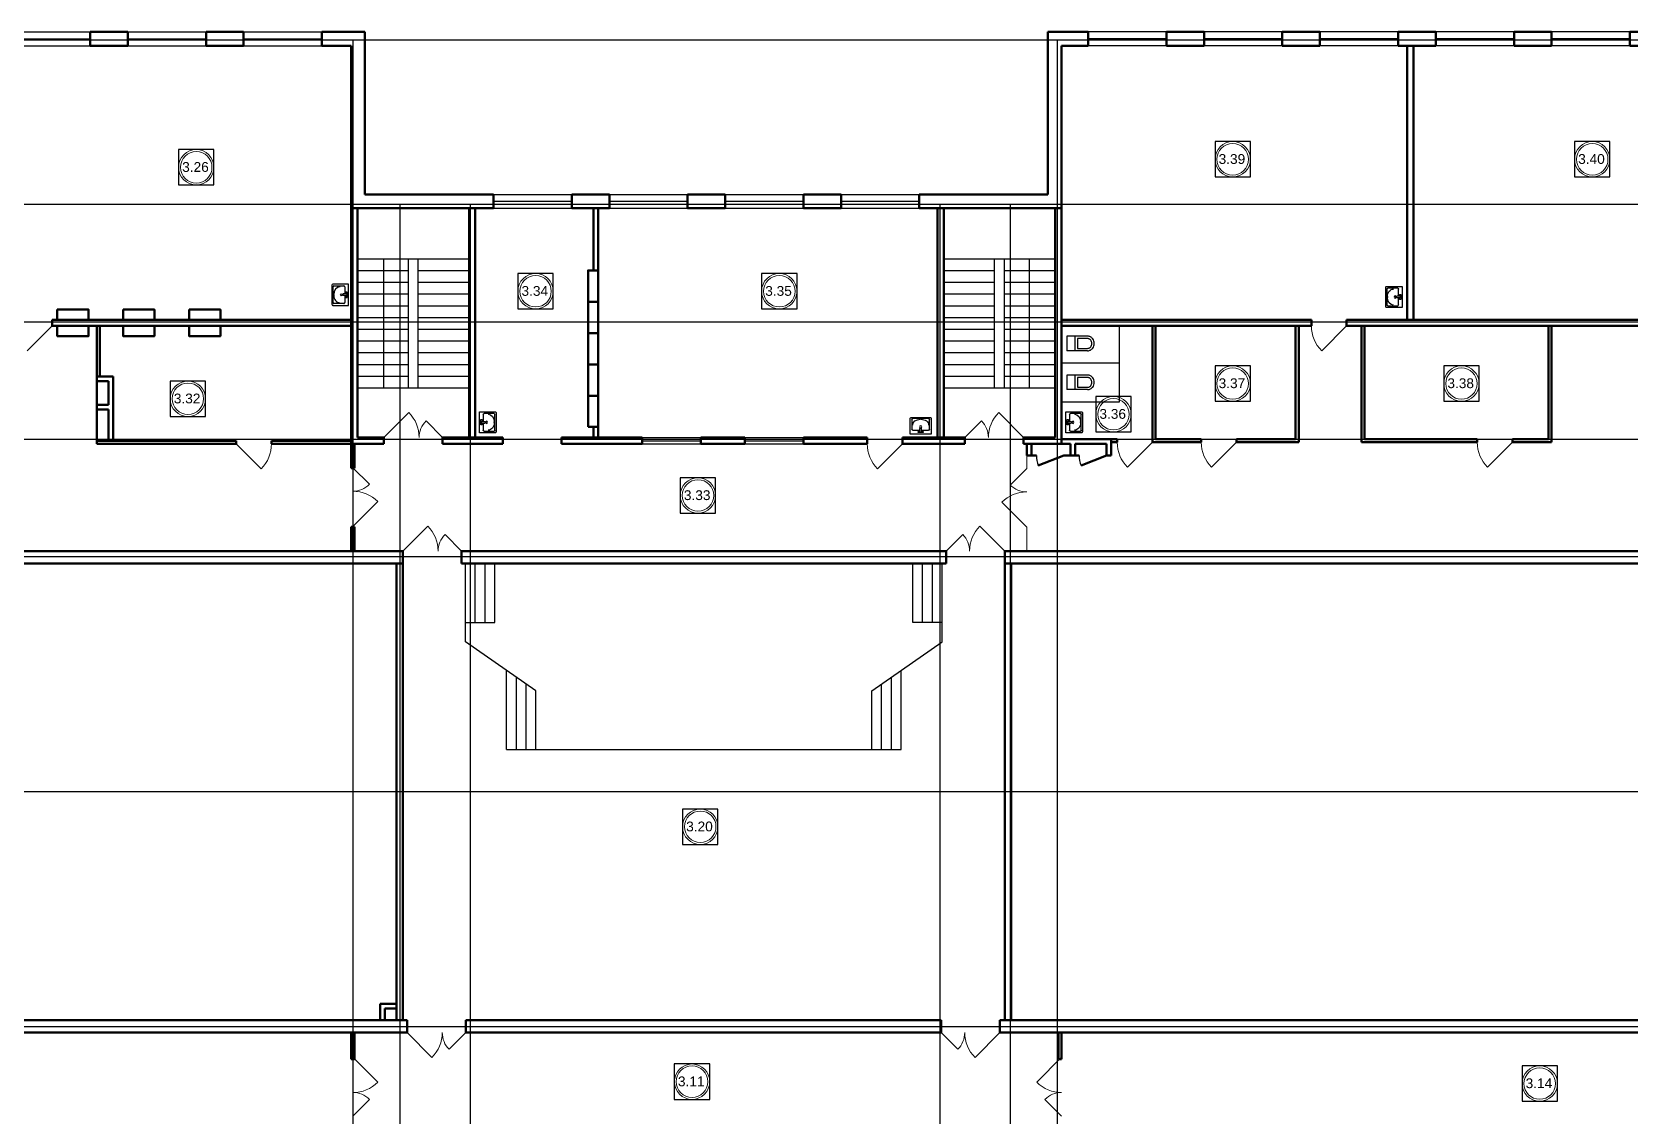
# Model space of a CAD drawing. Header units: metres. Extents: x 0 to 126, y 0 to 57.
# Drawn here: x 37.42 to 78.25, y 26.49 to 54.18 of the extents above; entities that cross this region are included whole.
import ezdxf
from ezdxf.enums import TextEntityAlignment as Align

# ---------------------------------------------------------------- set-up
doc = ezdxf.new("R2010")
doc.units = ezdxf.units.M
doc.linetypes.add('ACAD_ISO04W100', pattern=[30, 24, -3, 0, -3])
for name, color, linetype in [('SANTEH', 7, 'Continuous'), ('YOLO_TABLE', 1, 'Continuous'), ('Окна', 127, 'Continuous'), ('Оси', 30, 'Continuous'), ('размеры оси', 163, 'Continuous'), ('Сантехника', 7, 'Continuous')]:
    doc.layers.add(name, color=color, linetype=linetype)
doc.layers.add('Двери', color=250, linetype='Continuous', lineweight=5)
doc.layers.add('Стены', color=7, linetype='Continuous', lineweight=50)
doc.styles.add('Style-Arial', font='arial.ttf')

# ---------------------------------------------------------------- blocks, each defined once
blk = doc.blocks.new('Rac7')
at = {"color": 0}
for p, q in [((-39501, -24232), (-39501, -23830)), ((-39474, -23808), (-38988, -23808)), ((-39457, -23859), (-39457, -24115)), ((-39032, -23838), (-39430, -23838)), ((-39221, -23855), (-39241, -23855)), ((-39005, -24115), (-39005, -23859)), ((-39005, -23859), (-39005, -23859)), ((-38961, -23830), (-38961, -24232)), ((-38961, -24232), (-39501, -24232)), ((-39430, -24136), (-39253, -24136)), ((-39297, -24164), (-39253, -24164)), ((-39297, -24194), (-39297, -24164)), ((-39165, -24194), (-39297, -24194)), ((-39253, -24186), (-39253, -24094)), ((-39253, -24186), (-39209, -24186)), ((-39209, -24186), (-39209, -24094)), ((-39209, -24136), (-39032, -24136)), ((-39209, -24164), (-39165, -24164)), ((-39165, -24164), (-39165, -24194))]:
    blk.add_line(p, q, dxfattribs=at)
at = {"color": 0, "extrusion": (0, 0, -1)}
for centre, major_axis, start_param, end_param in [((-39474, -23830), (-27, 0), 0, 1.570796), ((-39430, -23859), (-27, 0), 0, 1.570796), ((-39241, -24007), (-194, 0), 0, 1.570796), ((-39231, -24104), (-25.3, 0), 0.552816, 2.588777), ((-39221, -24007), (-194, 0), 1.570796, 3.141593), ((-39032, -23859), (-27, 0), 1.570796, 3.141593), ((-38988, -23830), (-27, 0), 1.570796, 3.141593), ((-39430, -24115), (-27, 0), -1.570796, 0), ((-39032, -24115), (-27, 0), -3.141593, -1.570796)]:
    blk.add_ellipse(centre, major_axis=major_axis, ratio=0.785714, start_param=start_param, end_param=end_param, dxfattribs=at)
blk.add_ellipse((-39231, -24048), major_axis=(-27.9, 0), ratio=0.785714, dxfattribs=at)
blk = doc.blocks.new('WC With Cistern_103')
at = {"layer": 'SANTEH', "linetype": 'Continuous'}
for p, q in [((0, 170), (0, 700)), ((370, 700), (0, 700)), ((370, 500), (0, 500)), ((60, 425), (60, 170)), ((310, 425), (60, 425)), ((310, 170), (310, 425)), ((370, 170), (370, 700))]:
    blk.add_line(p, q, dxfattribs=at)
for points in [[(0, 170), (1, 151), (4, 133), (10, 115), (17, 97), (27, 81), (38, 66), (51, 52), (65, 40)], [(60, 170), (61, 158), (63, 146), (66, 135), (71, 124), (77, 114), (84, 104), (92, 96), (101, 88)], [(65, 40), (92, 23), (122, 10), (153, 3), (185, 0), (217, 3), (248, 10), (278, 23), (305, 40)], [(101, 88), (120, 76), (141, 67), (163, 62), (185, 60), (207, 62), (229, 67), (250, 76), (269, 88)], [(269, 88), (278, 96), (286, 104), (293, 114), (299, 124), (304, 135), (307, 146), (309, 158), (310, 170)], [(305, 40), (319, 52), (332, 66), (343, 81), (353, 97), (360, 115), (366, 133), (369, 151), (370, 170)]]:
    blk.add_lwpolyline(points, dxfattribs=at)

msp = doc.modelspace()

# ---------------------------------------------------------------- linework, layer by layer
for p, q in [((48.588344, 48.384514), (45.738344, 48.384514)), ((46.414833, 45.084514), (46.414833, 48.384514)), ((47.038344, 45.084514), (47.038344, 48.384514)), ((47.288344, 45.084514), (47.288344, 48.384514)), ((63.568344, 48.384514), (60.718344, 48.384514)), ((62.018344, 45.084514), (62.018344, 48.384514)), ((62.268344, 45.084514), (62.268344, 48.384514)), ((62.908333, 45.084514), (62.908333, 48.384514)), ((47.038344, 48.084514), (45.738344, 48.084514)), ((47.038344, 47.784514), (45.738344, 47.784514)), ((48.588344, 48.084514), (47.288344, 48.084514)), ((48.588344, 47.784514), (47.288344, 47.784514)), ((62.018344, 48.084514), (60.718344, 48.084514)), ((62.018344, 47.784514), (60.718344, 47.784514)), ((63.568344, 48.084514), (62.268344, 48.084514)), ((63.568344, 47.784514), (62.268344, 47.784514)), ((47.038344, 47.484514), (45.738344, 47.484514)), ((48.588344, 47.484514), (47.288344, 47.484514)), ((62.018344, 47.484514), (60.718344, 47.484514)), ((63.568344, 47.484514), (62.268344, 47.484514)), ((47.038344, 47.184514), (45.738344, 47.184514)), ((48.588344, 47.184514), (47.288344, 47.184514)), ((62.018344, 47.184514), (60.718344, 47.184514)), ((63.568344, 47.184514), (62.268344, 47.184514)), ((47.038344, 46.884514), (45.738344, 46.884514)), ((47.038344, 46.584514), (45.738344, 46.584514)), ((48.588344, 46.884514), (47.288344, 46.884514)), ((48.588344, 46.584514), (47.288344, 46.584514)), ((62.018344, 46.884514), (60.718344, 46.884514)), ((62.018344, 46.584514), (60.718344, 46.584514)), ((63.568344, 46.884514), (62.268344, 46.884514)), ((63.568344, 46.584514), (62.268344, 46.584514)), ((47.038344, 46.284514), (45.738344, 46.284514)), ((48.588344, 46.284514), (47.288344, 46.284514)), ((62.018344, 46.284514), (60.718344, 46.284514)), ((63.568344, 46.284514), (62.268344, 46.284514)), ((47.038344, 45.984514), (45.738344, 45.984514)), ((48.588344, 45.984514), (47.288344, 45.984514)), ((62.018344, 45.984514), (60.718344, 45.984514)), ((63.568344, 45.984514), (62.268344, 45.984514)), ((47.038344, 45.684514), (45.738344, 45.684514)), ((47.038344, 45.384514), (45.738344, 45.384514)), ((48.588344, 45.684514), (47.288344, 45.684514)), ((48.588344, 45.384514), (47.288344, 45.384514)), ((62.018344, 45.684514), (60.718344, 45.684514)), ((62.018344, 45.384514), (60.718344, 45.384514)), ((63.568344, 45.684514), (62.268344, 45.684514)), ((63.568344, 45.384514), (62.268344, 45.384514)), ((48.588344, 45.084514), (45.738344, 45.084514)), ((63.568344, 45.084514), (60.718344, 45.084514)), ((53.014118, 43.824514), (54.514118, 43.824514)), ((53.014118, 43.744514), (54.514118, 43.744514)), ((55.633344, 43.824514), (57.133344, 43.824514)), ((55.633344, 43.744514), (57.133344, 43.744514)), ((53.014118, 43.664514), (54.514118, 43.664514)), ((55.633344, 43.664514), (57.133344, 43.664514)), ((48.498344, 38.604514), (48.498344, 40.604514)), ((48.748344, 39.104514), (48.748344, 40.604514)), ((48.998344, 39.104514), (48.998344, 40.604514)), ((49.248344, 39.104514), (49.248344, 40.604514)), ((59.928344, 39.104514), (59.928344, 40.604514)), ((60.178344, 39.104514), (60.178344, 40.604514)), ((60.428344, 39.104514), (60.428344, 40.604514)), ((60.678344, 38.604514), (60.678344, 40.604514)), ((48.498344, 39.104514), (49.248344, 39.104514)), ((60.678344, 39.104514), (59.928344, 39.104514)), ((50.298344, 37.354514), (48.498344, 38.604514)), ((58.878344, 37.354514), (60.678344, 38.604514)), ((49.548344, 35.854514), (49.548344, 37.875348)), ((49.798344, 35.854514), (49.798344, 37.701737)), ((59.378344, 35.854514), (59.378344, 37.701737)), ((59.628344, 35.854514), (59.628344, 37.875348)), ((50.048344, 35.854514), (50.048344, 37.528126)), ((50.298344, 35.854514), (50.298344, 37.354514)), ((58.878344, 35.854514), (58.878344, 37.354514)), ((59.128344, 35.854514), (59.128344, 37.528126)), ((49.548344, 35.854514), (59.628344, 35.854514))]:
    msp.add_line(p, q)
at = {"lineweight": 50}
for p, q in [((46.898344, 40.924514), (46.898344, 40.604514)), ((48.398344, 40.924514), (48.398344, 40.604514)), ((60.778344, 40.924514), (60.778344, 40.604514)), ((62.278344, 40.924514), (62.278344, 40.604514)), ((47.002898, 28.944514), (47.002898, 28.624514)), ((48.502898, 28.944514), (48.502898, 28.624514)), ((60.652898, 28.944514), (60.652898, 28.624514)), ((62.152898, 28.944514), (62.152898, 28.624514))]:
    msp.add_line(p, q, dxfattribs=at)
at = {"color": 7, "linetype": 'Continuous', "lineweight": 13}
for centre, radius in [((41.618042, 50.728192), 0.452013), ((41.618042, 50.728192), 0.402013), ((68.100824, 50.932193), 0.452013), ((68.100824, 50.932193), 0.402013), ((77.28788, 50.932193), 0.452013), ((77.28788, 50.932193), 0.402013), ((50.287928, 47.562484), 0.452013), ((50.287928, 47.562484), 0.402013), ((56.516006, 47.562484), 0.452013), ((56.516006, 47.562484), 0.402013), ((68.100824, 45.204488), 0.452013), ((68.100824, 45.204488), 0.402013), ((73.945913, 45.204488), 0.452013), ((73.945913, 45.204488), 0.402013), ((41.404362, 44.814891), 0.452013), ((41.404362, 44.814891), 0.402013), ((65.054704, 44.421019), 0.452013), ((65.054704, 44.421019), 0.402013), ((54.437314, 42.345308), 0.452013), ((54.437314, 42.345308), 0.402013), ((54.496022, 33.882879), 0.452013), ((54.496022, 33.882879), 0.402013), ((54.285273, 27.371701), 0.452013), ((54.285273, 27.371701), 0.402013), ((75.945548, 27.324159), 0.452013), ((75.945548, 27.324159), 0.402013)]:
    msp.add_circle(centre, radius, dxfattribs=at)
at = {"layer": 'SANTEH'}
for p, q in [((65.197819, 46.674514), (65.197819, 44.730196)), ((65.197819, 45.72762), (63.751329, 45.72762)), ((65.197819, 44.730196), (63.751329, 44.730196))]:
    msp.add_line(p, q, dxfattribs=at)
for centre in [(63.785238, 43.364514), (64.878344, 43.364514)]:
    msp.add_arc(centre, 0.7, 180, 201.0579295, dxfattribs=at)
at = {"layer": 'YOLO_TABLE'}
for points in [[(41.166028, 50.276178), (42.070055, 50.276178), (42.070055, 51.180205), (41.166028, 51.180205)], [(67.648811, 50.480179), (68.552838, 50.480179), (68.552838, 51.384206), (67.648811, 51.384206)], [(76.835867, 50.480179), (77.739894, 50.480179), (77.739894, 51.384206), (76.835867, 51.384206)], [(49.835914, 47.110471), (50.739941, 47.110471), (50.739941, 48.014498), (49.835914, 48.014498)], [(56.063993, 47.110471), (56.96802, 47.110471), (56.96802, 48.014498), (56.063993, 48.014498)], [(67.648811, 44.752475), (68.552838, 44.752475), (68.552838, 45.656501), (67.648811, 45.656501)], [(73.493899, 44.752475), (74.397926, 44.752475), (74.397926, 45.656501), (73.493899, 45.656501)], [(40.952348, 44.362878), (41.856375, 44.362878), (41.856375, 45.266904), (40.952348, 45.266904)], [(64.602691, 43.969005), (65.506718, 43.969005), (65.506718, 44.873032), (64.602691, 44.873032)], [(53.985301, 41.893295), (54.889328, 41.893295), (54.889328, 42.797322), (53.985301, 42.797322)], [(54.044008, 33.430865), (54.948035, 33.430865), (54.948035, 34.334892), (54.044008, 34.334892)], [(53.83326, 26.919687), (54.737287, 26.919687), (54.737287, 27.823714), (53.83326, 27.823714)], [(75.493535, 26.872146), (76.397562, 26.872146), (76.397562, 27.776173), (75.493535, 27.776173)]]:
    msp.add_lwpolyline(points, close=True, dxfattribs=at)
at = {"layer": 'Двери'}
for p, q in [((37.933894, 46.674514), (37.297498, 46.038118)), ((71.011387, 46.674514), (70.374991, 46.038118)), ((46.413344, 43.824514), (47.04974, 44.460911)), ((47.913344, 43.824514), (47.48908, 44.248779)), ((61.258344, 43.824514), (61.682608, 44.248779)), ((62.758344, 43.824514), (62.121948, 44.460911)), ((66.048344, 43.704514), (65.411948, 43.068118)), ((68.195542, 43.704514), (67.559146, 43.068118)), ((75.248344, 43.704514), (74.611948, 43.068118)), ((42.640435, 43.664514), (43.276831, 43.028118)), ((45.618344, 43.664514), (45.618344, 43.054514)), ((59.662747, 43.664514), (59.026351, 43.028118)), ((62.838344, 43.646602), (62.838344, 43.036602)), ((45.618344, 43.054514), (46.042608, 42.63025)), ((62.838344, 43.036602), (62.41408, 42.612338)), ((45.618344, 41.554514), (46.25474, 42.190911)), ((62.838344, 41.536602), (62.201948, 42.172998)), ((45.618344, 41.554514), (45.618344, 40.924514)), ((46.898344, 40.924514), (47.53474, 41.560911)), ((48.398344, 40.924514), (47.97408, 41.348779)), ((60.778344, 40.924514), (61.202608, 41.348779)), ((62.278344, 40.924514), (61.641948, 41.560911)), ((62.838344, 41.536602), (62.838344, 40.924514)), ((45.618344, 27.994514), (45.618344, 28.624514)), ((47.002898, 28.624514), (47.639294, 27.988118)), ((48.502898, 28.624514), (48.078634, 28.20025)), ((60.652898, 28.624514), (61.077162, 28.20025)), ((62.152898, 28.624514), (61.516501, 27.988118)), ((45.618344, 27.994514), (46.25474, 27.358118)), ((63.728344, 27.994514), (63.091948, 27.358118)), ((45.618344, 26.494514), (46.042608, 26.918779)), ((63.728344, 26.494514), (63.30408, 26.918779))]:
    msp.add_line(p, q, dxfattribs=at)
for centre, radius, start, end in [((71.011387, 46.674514), 0.9, 180, 225), ((46.413344, 43.824514), 0.9, 0, 45), ((47.913344, 43.824514), 0.6, 135, 180), ((61.258344, 43.824514), 0.6, 0, 45), ((62.758344, 43.824514), 0.9, 135, 180), ((66.048344, 43.704514), 0.9, 180, 225), ((68.195542, 43.704514), 0.9, 180, 225), ((75.248344, 43.704514), 0.9, 180, 225), ((42.640435, 43.664514), 0.9, 315, 0), ((59.662747, 43.664514), 0.9, 180, 225), ((45.618344, 43.054514), 0.6, 270, 315), ((62.838344, 43.036602), 0.6, 225, 270), ((45.618344, 41.554514), 0.9, 45, 90), ((62.838344, 41.536602), 0.9, 90, 135), ((46.898344, 40.924514), 0.9, 0, 45), ((48.398344, 40.924514), 0.6, 135, 180), ((60.778344, 40.924514), 0.6, 0, 45), ((62.278344, 40.924514), 0.9, 135, 180), ((47.002898, 28.624514), 0.9, 315, 0), ((48.502898, 28.624514), 0.6, 180, 225), ((60.652898, 28.624514), 0.6, 315, 0), ((62.152898, 28.624514), 0.9, 180, 225), ((45.618344, 27.994514), 0.9, 270, 315), ((45.618344, 26.494514), 0.6, 45, 90), ((63.728344, 27.994514), 0.9, 225, 270), ((63.728344, 26.494514), 0.6, 90, 135)]:
    msp.add_arc(centre, radius, start, end, dxfattribs=at)
at = {"layer": 'Окна'}
for p, q in [((36.908344, 54.184514), (38.908344, 54.184514)), ((36.908344, 54.009514), (38.908344, 54.009514)), ((39.868344, 54.184514), (41.868344, 54.184514)), ((39.868344, 54.009514), (41.868344, 54.009514)), ((42.828344, 54.184514), (44.828344, 54.184514)), ((42.828344, 54.009514), (44.828344, 54.009514)), ((66.408344, 54.184514), (64.408344, 54.184514)), ((66.408344, 54.009514), (64.408344, 54.009514)), ((69.368344, 54.184514), (67.368344, 54.184514)), ((69.368344, 54.009514), (67.368344, 54.009514)), ((72.328344, 54.184514), (70.328344, 54.184514)), ((72.328344, 54.009514), (70.328344, 54.009514)), ((75.288344, 54.184514), (73.288344, 54.184514)), ((75.288344, 54.009514), (73.288344, 54.009514)), ((78.248344, 54.184514), (76.248344, 54.184514)), ((78.248344, 54.009514), (76.248344, 54.009514)), ((36.908344, 53.834514), (38.908344, 53.834514)), ((39.868344, 53.834514), (41.868344, 53.834514)), ((42.828344, 53.834514), (44.828344, 53.834514)), ((66.408344, 53.834514), (64.408344, 53.834514)), ((69.368344, 53.834514), (67.368344, 53.834514)), ((72.328344, 53.834514), (70.328344, 53.834514)), ((75.288344, 53.834514), (73.288344, 53.834514)), ((78.248344, 53.834514), (76.248344, 53.834514)), ((49.213344, 50.034514), (51.213344, 50.034514)), ((49.213344, 49.859514), (51.213344, 49.859514)), ((52.173344, 50.034514), (54.173344, 50.034514)), ((52.173344, 49.859514), (54.173344, 49.859514)), ((55.133344, 50.034514), (57.133344, 50.034514)), ((55.133344, 49.859514), (57.133344, 49.859514)), ((58.093344, 50.034514), (60.093344, 50.034514)), ((58.093344, 49.859514), (60.093344, 49.859514)), ((49.213344, 49.684514), (51.213344, 49.684514)), ((52.173344, 49.684514), (54.173344, 49.684514)), ((55.133344, 49.684514), (57.133344, 49.684514)), ((58.093344, 49.684514), (60.093344, 49.684514)), ((55.133344, 43.824514), (55.633344, 43.824514))]:
    msp.add_line(p, q, dxfattribs=at)
at = {"layer": 'Оси', "linetype": 'ACAD_ISO04W100', "ltscale": 40}
for p, q in [((91.249045, 53.974514), (6.268647, 53.974514)), ((45.618344, 53.974514), (45.618344, 9.953137)), ((63.618344, 53.974514), (63.618344, 9.953137)), ((91.004243, 49.774514), (6.268647, 49.774514)), ((46.818344, 49.774514), (46.818344, 9.953137)), ((48.618344, 49.774514), (48.618344, 9.953137)), ((60.618344, 49.774514), (60.618344, 9.953137)), ((62.418344, 49.774514), (62.418344, 9.953137)), ((91.004243, 46.774514), (6.268647, 46.774514)), ((91.004243, 43.774514), (6.268647, 43.774514)), ((96.818344, 40.774514), (6.268647, 40.774514)), ((96.818344, 34.774514), (6.268647, 34.774514)), ((96.818344, 28.774514), (6.268647, 28.774514))]:
    msp.add_line(p, q, dxfattribs=at)
at = {"layer": 'Стены'}
for p, q in [((38.908344, 54.184514), (39.868344, 54.184514)), ((38.908344, 53.834514), (38.908344, 54.184514)), ((39.868344, 53.834514), (39.868344, 54.184514)), ((41.868344, 54.184514), (42.828344, 54.184514)), ((41.868344, 53.834514), (41.868344, 54.184514)), ((42.828344, 53.834514), (42.828344, 54.184514)), ((44.828344, 54.184514), (45.928344, 54.184514)), ((44.828344, 53.834514), (44.828344, 54.184514)), ((45.928344, 50.034514), (45.928344, 54.184514)), ((63.378344, 54.184514), (63.378344, 50.034514)), ((64.408344, 54.184514), (63.378344, 54.184514)), ((64.408344, 53.834514), (64.408344, 54.184514)), ((67.368344, 54.184514), (66.408344, 54.184514)), ((66.408344, 53.834514), (66.408344, 54.184514)), ((67.368344, 53.834514), (67.368344, 54.184514)), ((70.328344, 54.184514), (69.368344, 54.184514)), ((69.368344, 53.834514), (69.368344, 54.184514)), ((70.328344, 53.834514), (70.328344, 54.184514)), ((73.288344, 54.184514), (72.328344, 54.184514)), ((72.328344, 53.834514), (72.328344, 54.184514)), ((73.288344, 53.834514), (73.288344, 54.184514)), ((76.248344, 54.184514), (75.288344, 54.184514)), ((75.288344, 53.834514), (75.288344, 54.184514)), ((76.248344, 53.834514), (76.248344, 54.184514)), ((79.208344, 54.184514), (78.248344, 54.184514)), ((78.248344, 53.834514), (78.248344, 54.184514)), ((38.908344, 53.834514), (39.868344, 53.834514)), ((41.868344, 53.834514), (42.828344, 53.834514)), ((44.828344, 53.834514), (45.578344, 53.834514)), ((45.578344, 43.664514), (45.578344, 53.834514)), ((63.728344, 53.834514), (63.728344, 49.684514)), ((64.408344, 53.834514), (63.728344, 53.834514)), ((67.368344, 53.834514), (66.408344, 53.834514)), ((70.328344, 53.834514), (69.368344, 53.834514)), ((73.288344, 53.834514), (72.328344, 53.834514)), ((72.558344, 53.834514), (72.558344, 46.834514)), ((72.718344, 53.834514), (72.718344, 46.834514)), ((76.248344, 53.834514), (75.288344, 53.834514)), ((79.208344, 53.834514), (78.248344, 53.834514)), ((49.213344, 50.034514), (45.928344, 50.034514)), ((49.213344, 50.034514), (49.213344, 49.684514)), ((52.173344, 50.034514), (51.213344, 50.034514)), ((51.213344, 50.034514), (51.213344, 49.684514)), ((52.173344, 50.034514), (52.173344, 49.684514)), ((55.133344, 50.034514), (54.173344, 50.034514)), ((54.173344, 50.034514), (54.173344, 49.684514)), ((55.133344, 50.034514), (55.133344, 49.684514)), ((58.093344, 50.034514), (57.133344, 50.034514)), ((57.133344, 50.034514), (57.133344, 49.684514)), ((58.093344, 50.034514), (58.093344, 49.684514)), ((63.378344, 50.034514), (60.093344, 50.034514)), ((60.093344, 50.034514), (60.093344, 49.684514)), ((49.213344, 49.684514), (45.578344, 49.684514)), ((45.738344, 43.824514), (45.738344, 49.684514)), ((48.588344, 43.824514), (48.588344, 49.684514)), ((48.748344, 43.824514), (48.748344, 49.684514)), ((52.173344, 49.684514), (51.213344, 49.684514)), ((51.768344, 48.094514), (51.768344, 49.684514)), ((51.888344, 43.824514), (51.888344, 49.684514)), ((55.133344, 49.684514), (54.173344, 49.684514)), ((58.093344, 49.684514), (57.133344, 49.684514)), ((63.728344, 49.684514), (60.093344, 49.684514)), ((60.558344, 43.824514), (60.558344, 49.684514)), ((60.718344, 43.824514), (60.718344, 49.684514)), ((63.568344, 43.824514), (63.568344, 49.684514)), ((63.728344, 43.664514), (63.728344, 49.684514)), ((37.933894, 46.834514), (45.578344, 46.834514)), ((37.933894, 46.834514), (37.933894, 46.674514)), ((37.933894, 46.674514), (45.578344, 46.674514)), ((39.078344, 45.384514), (39.078344, 46.674514)), ((39.158344, 45.384514), (39.158344, 46.674514)), ((63.728344, 46.834514), (70.111387, 46.834514)), ((63.728344, 46.674514), (70.111387, 46.674514)), ((66.048344, 43.784514), (66.048344, 46.674514)), ((66.128344, 43.784514), (66.128344, 46.674514)), ((69.708344, 43.784514), (69.708344, 46.674514)), ((69.788344, 43.704514), (69.788344, 46.674514)), ((70.111387, 46.834514), (70.111387, 46.674514)), ((71.011387, 46.834514), (79.90579, 46.834514)), ((71.011387, 46.834514), (71.011387, 46.674514)), ((71.011387, 46.674514), (79.90579, 46.674514)), ((71.388344, 43.704514), (71.388344, 46.674514)), ((71.468344, 43.784514), (71.468344, 46.674514)), ((76.168344, 43.784514), (76.168344, 46.674514)), ((76.248344, 43.704514), (76.248344, 46.674514)), ((39.498344, 45.384514), (39.078344, 45.384514)), ((39.078344, 43.664514), (39.078344, 45.384514)), ((39.498344, 43.744514), (39.498344, 45.384514)), ((39.378344, 45.264514), (39.078344, 45.264514)), ((39.378344, 44.664514), (39.378344, 45.264514)), ((39.378344, 44.664514), (39.078344, 44.664514)), ((39.378344, 44.544514), (39.078344, 44.544514)), ((39.378344, 43.744514), (39.378344, 44.544514)), ((42.640435, 43.744514), (39.078344, 43.744514)), ((42.640435, 43.744514), (42.640435, 43.664514)), ((45.578344, 43.744514), (43.540435, 43.744514)), ((43.540435, 43.744514), (43.540435, 43.664514)), ((46.413344, 43.824514), (45.738344, 43.824514)), ((46.413344, 43.824514), (46.413344, 43.664514)), ((49.448344, 43.824514), (47.913344, 43.824514)), ((47.913344, 43.824514), (47.913344, 43.664514)), ((49.448344, 43.824514), (49.448344, 43.664514)), ((53.014118, 43.824514), (50.948344, 43.824514)), ((50.948344, 43.824514), (50.948344, 43.664514)), ((51.768344, 43.824514), (51.768344, 44.094514)), ((53.014118, 43.824514), (53.014118, 43.664514)), ((55.633344, 43.824514), (54.514118, 43.824514)), ((54.514118, 43.824514), (54.514118, 43.664514)), ((55.633344, 43.824514), (55.633344, 43.664514)), ((58.762747, 43.824514), (57.133344, 43.824514)), ((57.133344, 43.824514), (57.133344, 43.664514)), ((58.762747, 43.824514), (58.762747, 43.664514)), ((61.258344, 43.824514), (59.662747, 43.824514)), ((59.662747, 43.824514), (59.662747, 43.664514)), ((61.258344, 43.824514), (61.258344, 43.664514)), ((63.568344, 43.824514), (62.758344, 43.824514)), ((62.758344, 43.824514), (62.758344, 43.664514)), ((63.728344, 43.784514), (64.998344, 43.784514)), ((64.998344, 43.784514), (65.148344, 43.784514)), ((64.998344, 43.784514), (64.998344, 43.364514)), ((64.998344, 43.704514), (65.148344, 43.704514)), ((65.148344, 43.784514), (65.148344, 43.704514)), ((66.048344, 43.784514), (66.048344, 43.704514)), ((66.048344, 43.704514), (67.295542, 43.704514)), ((66.128344, 43.784514), (67.295542, 43.784514)), ((67.295542, 43.784514), (67.295542, 43.704514)), ((68.195542, 43.784514), (69.708344, 43.784514)), ((68.195542, 43.784514), (68.195542, 43.704514)), ((68.195542, 43.704514), (69.788344, 43.704514)), ((71.388344, 43.704514), (74.348344, 43.704514)), ((71.468344, 43.784514), (74.348344, 43.784514)), ((74.348344, 43.784514), (74.348344, 43.704514)), ((75.248344, 43.784514), (76.168344, 43.784514)), ((75.248344, 43.784514), (75.248344, 43.704514)), ((75.248344, 43.704514), (76.248344, 43.704514)), ((42.640435, 43.664514), (39.078344, 43.664514)), ((45.578344, 43.664514), (43.540435, 43.664514)), ((46.413344, 43.664514), (45.578344, 43.664514)), ((45.578344, 43.664514), (45.578344, 43.044514)), ((45.658344, 43.664514), (45.658344, 43.044514)), ((49.448344, 43.664514), (47.913344, 43.664514)), ((53.014118, 43.664514), (50.948344, 43.664514)), ((55.633344, 43.664514), (54.514118, 43.664514)), ((58.762747, 43.664514), (57.133344, 43.664514)), ((61.258344, 43.664514), (59.662747, 43.664514)), ((63.728344, 43.664514), (62.758344, 43.664514)), ((62.838344, 43.664514), (62.838344, 43.364514)), ((63.085238, 43.364514), (62.838344, 43.364514)), ((62.958344, 43.664514), (62.958344, 43.364514)), ((63.785238, 43.364514), (63.131986, 43.112996)), ((63.728344, 43.664514), (63.958344, 43.664514)), ((64.178344, 43.364514), (63.785238, 43.364514)), ((63.958344, 43.664514), (63.958344, 43.364514)), ((64.078344, 43.664514), (64.078344, 43.364514)), ((64.078344, 43.664514), (64.878344, 43.664514)), ((64.878344, 43.364514), (64.225091, 43.112996)), ((64.878344, 43.664514), (64.878344, 43.364514)), ((64.998344, 43.364514), (64.878344, 43.364514)), ((45.658344, 43.044514), (45.578344, 43.044514)), ((45.578344, 41.544514), (45.578344, 40.924514)), ((45.658344, 41.544514), (45.578344, 41.544514)), ((45.658344, 41.544514), (45.658344, 40.924514)), ((22.738344, 40.924514), (46.898344, 40.924514)), ((48.398344, 40.924514), (60.778344, 40.924514)), ((62.278344, 40.924514), (86.498344, 40.924514)), ((22.738344, 40.604514), (46.898344, 40.604514)), ((46.738344, 28.944514), (46.738344, 40.604514)), ((46.898344, 28.944514), (46.898344, 40.604514)), ((48.398344, 40.604514), (60.778344, 40.604514)), ((62.278344, 40.604514), (86.498344, 40.604514)), ((62.278344, 28.944514), (62.278344, 40.604514)), ((62.438344, 28.944514), (62.438344, 40.604514)), ((46.318344, 28.944514), (46.318344, 29.364514)), ((46.318344, 29.364514), (46.738344, 29.364514)), ((46.438344, 28.944514), (46.438344, 29.244514)), ((46.438344, 29.244514), (46.738344, 29.244514)), ((22.738344, 28.944514), (47.002898, 28.944514)), ((22.738344, 28.624514), (47.002898, 28.624514)), ((45.578344, 28.624514), (45.578344, 27.944514)), ((45.658344, 28.624514), (45.658344, 27.944514)), ((48.502898, 28.944514), (60.652898, 28.944514)), ((48.502898, 28.624514), (60.652898, 28.624514)), ((62.152898, 28.944514), (86.498344, 28.944514)), ((62.152898, 28.624514), (86.498344, 28.624514)), ((63.648344, 28.624514), (63.648344, 27.944514)), ((63.728344, 28.624514), (63.728344, 27.944514)), ((45.658344, 27.944514), (45.578344, 27.944514)), ((63.728344, 27.944514), (63.648344, 27.944514))]:
    msp.add_line(p, q, dxfattribs=at)
for points in [[(51.628344, 47.294514), (51.888344, 47.294514), (51.888344, 48.094514), (51.628344, 48.094514)], [(38.066526, 47.094514), (38.066526, 46.834514), (38.866526, 46.834514), (38.866526, 47.094514)], [(39.750283, 47.094514), (39.750283, 46.834514), (40.550283, 46.834514), (40.550283, 47.094514)], [(41.43404, 47.094514), (41.43404, 46.834514), (42.23404, 46.834514), (42.23404, 47.094514)], [(51.628344, 46.494514), (51.888344, 46.494514), (51.888344, 47.294514), (51.628344, 47.294514)], [(38.066526, 46.674514), (38.066526, 46.414514), (38.866526, 46.414514), (38.866526, 46.674514)], [(40.550283, 46.674514), (40.550283, 46.414514), (39.750283, 46.414514), (39.750283, 46.674514)], [(42.23404, 46.674514), (42.23404, 46.414514), (41.43404, 46.414514), (41.43404, 46.674514)], [(51.628344, 45.694514), (51.888344, 45.694514), (51.888344, 46.494514), (51.628344, 46.494514)], [(51.628344, 44.894514), (51.888344, 44.894514), (51.888344, 45.694514), (51.628344, 45.694514)], [(51.628344, 44.094514), (51.888344, 44.094514), (51.888344, 44.894514), (51.628344, 44.894514)]]:
    msp.add_lwpolyline(points, close=True, dxfattribs=at)

# ---------------------------------------------------------------- block references
at = {"layer": 'размеры оси', "color": 7, "lineweight": 0, "xscale": 0.001, "zscale": 0.001}
for p, yscale, rotation in [((21.275953, 8.240346), -0.001, 270), ((48.201232, 86.644509), 0.001, 90.00000000000003), ((73.08611, 4.984696), 0.001, 270), ((88.068381, 4.984696), 0.001, 270)]:
    msp.add_blockref('Rac7', p, dxfattribs=dict(at, yscale=yscale, rotation=rotation))
at = {"layer": 'размеры оси', "color": 7, "lineweight": 0, "xscale": 0.001, "yscale": 0.001, "zscale": 0.001}
msp.add_blockref('Rac7', (99.359509, 68.147127), dxfattribs=at)
at = {"layer": 'Сантехника', "color": 0, "lineweight": -2, "xscale": 0.001, "yscale": 0.001, "zscale": 0.001, "rotation": 89.99999999999999}
for p in [(64.562781, 46.042829), (64.562781, 45.048536)]:
    msp.add_blockref('WC With Cistern_103', p, dxfattribs=at)

# ---------------------------------------------------------------- texts
at = {"color": 7, "linetype": 'Continuous', "lineweight": 13, "style": 'Style-Arial'}
for s, p in [('3.39', (67.740848, 51.064942)), ('3.40', (76.927904, 51.064942)), ('3.26', (41.258065, 50.860942)), ('3.34', (49.927951, 47.695234)), ('3.35', (56.15603, 47.695234)), ('3.37', (67.740848, 45.337238)), ('3.38', (73.585936, 45.337238)), ('3.32', (41.044385, 44.947641)), ('3.36', (64.694727, 44.553768)), ('3.33', (54.077338, 42.478058)), ('3.20', (54.136045, 34.015629)), ('3.11', (53.925297, 27.504451)), ('3.14', (75.585572, 27.456909))]:
    msp.add_text(s, height=0.25, dxfattribs=at).set_placement(p, align=Align.TOP_LEFT)

doc.saveas('drawing.dxf')
